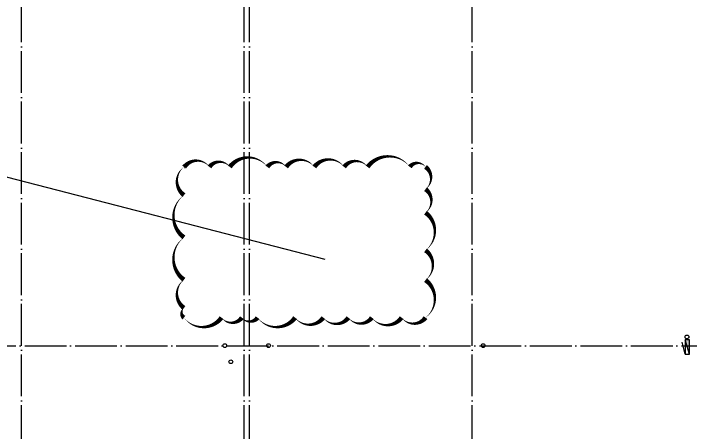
# Model space of a CAD drawing. Extents: x 6843040 to 15500510, y -6507076 to -4940511.
# Drawn here: x 8927249 to 8959672, y -5534655 to -5514608 of the extents above; entities that cross this region are included whole.
import ezdxf

# ---------------------------------------------------------------- set-up
doc = ezdxf.new("R2010")
doc.units = 0
doc.header["$LTSCALE"] = 1000
doc.header["$MEASUREMENT"] = 0
doc.linetypes.add('DOTE', pattern=[2.42, 2, -0.2, 0.02, -0.2])
doc.layers.add('DIM_MODI', color=6, linetype='Continuous', plot=False)
for name, color, linetype in [('DOTE', 8, 'DOTE'), ('EQUIP_消火栓', 7, 'Continuous'), ('plan-1', 40, 'Continuous'), ('VPIPE-消防', 1, 'Continuous'), ('VPIPE-雨水', 4, 'Continuous')]:
    doc.layers.add(name, color=color, linetype=linetype)

# ---------------------------------------------------------------- blocks, each defined once
blk = doc.blocks.new('$TWTSYS$00000508')
for p, q in [((-0.5, 0.5), (0.324, 1.224)), ((-0.5, 0.5), (-0.5, -0.5)), ((-0.5, -0.5), (0.5, 0.5)), ((0.5, 0.5), (-0.5, 0.5)), ((0.5, -0.5), (0.5, 0.5)), ((-0.5, -0.5), (0.5, -0.5))]:
    blk.add_line(p, q)
blk.add_solid([(0.5, -0.5), (0.5, 0.5), (-0.5, -0.5)])
blk = doc.blocks.new('六层排水消防0922')
at = {"layer": 'VPIPE-消防'}
blk.add_circle((8959505, -5530085), 90, dxfattribs=at)
at = {"layer": 'VPIPE-雨水'}
for centre in [(8937365, -5530499), (8939464, -5530499), (8949743, -5530499), (8937658, -5531273)]:
    blk.add_circle(centre, 90, dxfattribs=at)
at = {"layer": 'EQUIP_消火栓', "xscale": 700, "yscale": 200, "zscale": 700, "rotation": 89.99999499104365}
blk.add_blockref('$TWTSYS$00000508', (8959524, -5530565), dxfattribs=at)

msp = doc.modelspace()

# ---------------------------------------------------------------- linework, layer by layer
at = {"layer": 'DIM_MODI'}
msp.add_lwpolyline([(8942178.7, -5526373.4), (7717926.7, -5211216.4), (8942097.1, -5490601.1)], dxfattribs=at)
msp.add_lwpolyline([(8935412.2, -5521947, 0, 225, 0.5), (8935412.2, -5523297, 0, 225, 0.5), (8935412.2, -5525322, 0, 225, 0.5), (8935412.2, -5527347, 0, 225, 0.5), (8935412.2, -5528697, 0, 225, 0.5), (8935412.2, -5529161.4, 0, 225, 0.5), (8937212.2, -5529161.4, 0, 225, 0.5), (8938187.2, -5529161.4, 0, 225, 0.5), (8938937.2, -5529161.4, 0, 225, 0.5), (8940737.2, -5529161.4, 0, 225, 0.5), (8942087.2, -5529161.4, 0, 225, 0.5), (8943287.2, -5529161.4, 0, 225, 0.5), (8944412.2, -5529161.4, 0, 225, 0.5), (8945837.2, -5529161.4, 0, 225, 0.5), (8946982, -5529161.4, 0, 225, 0.5), (8946982, -5527361.4, 0, 225, 0.5), (8946982, -5525936.4, 0, 225, 0.5), (8946982, -5524136.4, 0, 225, 0.5), (8946982, -5523011.4, 0, 225, 0.5), (8946982, -5521947, 0, 225, 0.5), (8946232, -5521947, 0, 225, 0.5), (8944207, -5521947, 0, 225, 0.5), (8943082, -5521947, 0, 225, 0.5), (8941657, -5521947, 0, 225, 0.5), (8940307, -5521947, 0, 225, 0.5), (8939407, -5521947, 0, 225, 0.5), (8937607, -5521947, 0, 225, 0.5), (8936632, -5521947, 0, 225, 0.5), (8935432, -5521947, 0, 225, 0.5)], format="xyseb", close=True, dxfattribs=at)
at = {"layer": 'DOTE'}
for p, q in [((8927624.1, -5554702), (8927624.1, -5485702.5)), ((8938299.1, -5554702), (8938299.1, -5485702.5)), ((8938549.1, -5554702), (8938549.1, -5485702.5)), ((8949224.1, -5554702), (8949224.1, -5485702.5)), ((8872124.1, -5530502), (9004224.1, -5530502))]:
    msp.add_line(p, q, dxfattribs=at)

# ---------------------------------------------------------------- block references
at = {"layer": 'plan-1'}
msp.add_blockref('六层排水消防0922', (0, 0), dxfattribs=at)

doc.saveas('drawing.dxf')
